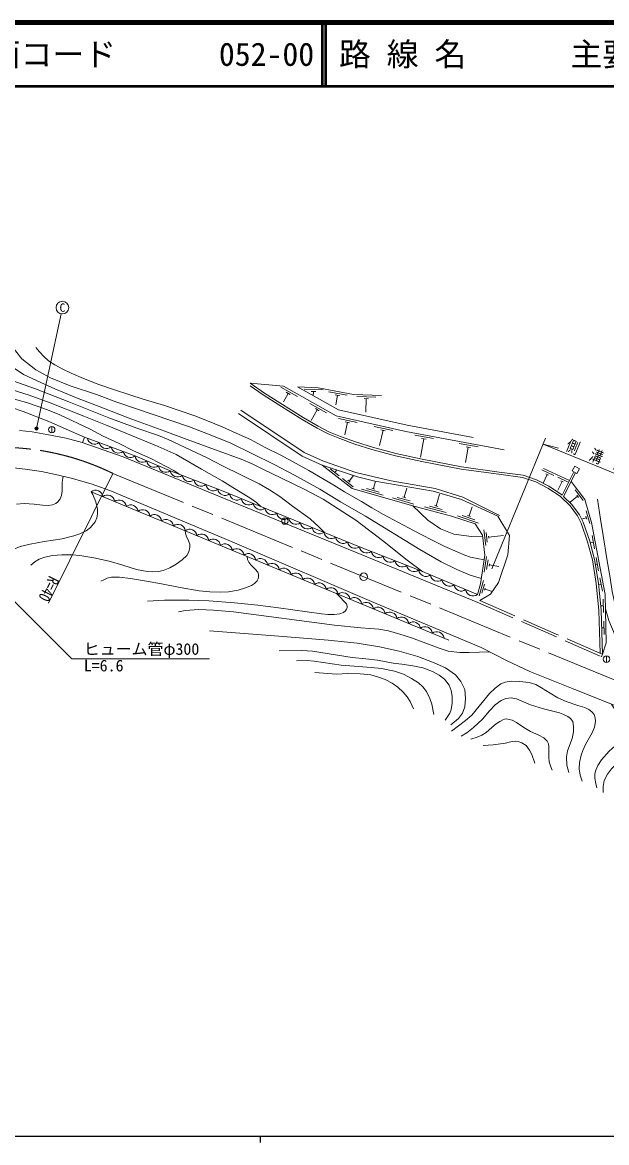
# Model space of a CAD drawing. Units: millimetres at full size, sheet at 1:1000; details may follow other scales. Extents: x 40000 to 680000, y 20000 to 380000.
# Drawn here: x 130668 to 222400, y 204000 to 380000 of the extents above; entities that cross this region are included whole.
import ezdxf
from ezdxf.enums import TextEntityAlignment as Align

# ---------------------------------------------------------------- set-up
doc = ezdxf.new("R2010")
doc.units = ezdxf.units.MM
doc.header["$LTSCALE"] = 1000
doc.linetypes.add('CHAIN', pattern=[18.5, 12, -1.5, 3.5, -1.5])
doc.linetypes.add('DASHED', pattern=[7.5, 6, -1.5])
for name, color, linetype, lineweight in [('M-BGD', 7, 'Continuous', 13), ('M-BMK', 2, 'CHAIN', 13), ('M-BMK-SRVR', 3, 'Continuous', 13), ('M-STR-HTXT', 7, 'Continuous', 13), ('M-STR-STRC', 7, 'Continuous', 13), ('M-TTL', 2, 'Continuous', 140), ('M-TTL-BAND', 7, 'Continuous', 25), ('M-TTL-LINE', 7, 'Continuous', 50)]:
    doc.layers.add(name, color=color, linetype=linetype, lineweight=lineweight)
doc.layers.add('M-TTL-TXT', color=7, linetype='Continuous')
doc.styles.add('ＭＳ ゴシック', font='')
doc.styles.get('ＭＳ ゴシック').set_extended_font_data('MS Gothic')

msp = doc.modelspace()

# ---------------------------------------------------------------- hatches: boundary and pattern name
at = {"layer": 'M-STR-HTXT'}
msp.add_hatch(color=256, dxfattribs=at).paths.add_polyline_path([(133094, 316320, -1), (132672, 316052, -1)])

# ---------------------------------------------------------------- linework, layer by layer
at = {"layer": 'M-BGD'}
for p, q in [((166425, 323335), (171643, 322821)), ((173852, 321239), (171235, 322706)), ((177886, 322251), (174889, 322381)), ((172397, 321711), (171663, 320403)), ((172702, 321540), (172091, 321882)), ((176724, 322001), (176025, 322031)), ((176374, 322016), (176345, 321332)), ((181674, 321437), (178723, 321981)), ((180488, 321350), (179800, 321477)), ((180144, 321414), (179872, 319939)), ((186170, 321131), (183172, 321242)), ((185010, 320874), (184310, 320900)), ((184660, 320887), (184581, 318768)), ((178429, 318673), (175813, 320140)), ((176974, 319145), (176017, 317438)), ((177280, 318974), (176669, 319316)), ((183240, 317129), (180313, 317787)), ((181710, 317165), (181275, 315226)), ((182052, 317088), (181369, 317242)), ((135284, 316521), (135284, 315521)), ((188833, 315872), (185906, 316530)), ((187304, 315908), (186765, 313512)), ((187645, 315831), (186962, 315985)), ((195234, 314600), (192285, 315152)), ((140411, 314859), (140102, 313961)), ((193705, 314581), (193168, 311710)), ((194049, 314517), (193361, 314646)), ((202216, 313295), (199267, 313846)), ((201030, 313211), (200342, 313340)), ((200686, 313275), (200229, 310829)), ((178997, 309842), (180415, 308734)), ((216565, 308004), (212502, 309913)), ((179706, 309288), (180017, 309686)), ((180948, 308316), (182603, 307023)), ((181767, 308057), (182154, 307755)), ((181960, 307906), (182661, 308803)), ((214138, 308813), (212237, 309706)), ((213060, 308988), (212422, 307631)), ((213281, 308884), (212838, 309092)), ((216349, 307774), (214720, 308539)), ((217273, 309382), (215403, 305742)), ((217534, 309234), (215630, 305528)), ((141449, 306271), (197648, 282960)), ((183938, 306654), (187305, 305698)), ((184693, 306752), (186713, 306178)), ((185550, 306820), (186021, 306687)), ((185785, 306754), (186115, 307916)), ((190615, 305382), (191025, 306825)), ((215407, 307885), (214769, 306528)), ((215597, 307796), (215217, 307974)), ((218727, 304897), (217455, 306568)), ((188768, 305283), (192135, 304327)), ((189523, 305380), (191543, 304806)), ((190380, 305449), (190851, 305315)), ((195659, 304016), (196153, 305874)), ((217853, 305550), (216659, 304642)), ((218001, 305355), (217704, 305745)), ((193814, 303885), (197197, 302986)), ((194568, 303995), (196597, 303456)), ((195423, 304079), (195896, 303953)), ((200816, 302466), (201296, 303887)), ((219793, 301248), (219206, 303264)), ((171884, 302150), (171884, 301150)), ((198966, 302458), (202281, 301337)), ((199725, 302518), (201714, 301845)), ((200584, 302544), (201048, 302387)), ((219212, 302172), (218469, 301956)), ((219280, 301937), (219143, 302408)), ((203119, 300299), (203416, 297816)), ((203476, 299838), (203654, 298349)), ((203842, 299303), (203884, 298955)), ((203863, 299129), (206207, 299409)), ((220511, 297307), (220128, 299372)), ((220320, 298340), (219826, 298248)), ((203568, 296089), (203195, 293617)), ((221152, 293857), (220768, 295922)), ((203790, 295550), (203567, 294067)), ((204001, 294937), (203949, 294591)), ((203975, 294764), (205458, 294540)), ((220960, 294890), (220651, 294833)), ((203092, 292315), (202368, 289922)), ((221746, 290653), (221363, 292717)), ((203234, 291750), (202800, 290314)), ((203355, 291113), (203254, 290778)), ((203304, 290945), (204473, 290592)), ((221555, 291685), (221162, 291612)), ((221928, 287291), (221871, 289390)), ((221899, 288340), (221488, 288329)), ((222022, 283819), (221965, 285918)), ((221993, 284869), (221637, 284859)), ((221626, 280343), (221755, 280723)), ((222385, 280444), (222385, 279444))]:
    msp.add_line(p, q, dxfattribs=at)
at = {"layer": 'M-BGD', "linetype": 'DASHED'}
for p, q in [((202163, 288851), (221626, 280343)), ((202471, 289153), (221755, 280723))]:
    msp.add_line(p, q, dxfattribs=at)
at = {"layer": 'M-BGD'}
for points in [[(128581, 329643), (130553, 327124), (132785, 325396), (135088, 324139), (138163, 322894), (142278, 321516), (145493, 320357), (156899, 316449), (160697, 315008), (163388, 313917), (170201, 310551), (173406, 308862), (177350, 306668), (180642, 304664), (184536, 302420), (193057, 297180), (196402, 295234), (198885, 294032), (200993, 293134), (202742, 292621)], [(203185, 295561), (202055, 295786), (201052, 295979), (200165, 296298), (198958, 296820), (196988, 297645), (194903, 298684), (192075, 300146), (187373, 302710), (185561, 303740), (183895, 304729), (181233, 306223), (179554, 307269), (175630, 309602), (173639, 310671), (171145, 312043), (168796, 313227), (166504, 314451), (164209, 315450), (162022, 316441), (159758, 317404), (157723, 318170), (155283, 319047), (152996, 319799), (149609, 320794), (147528, 321462), (144963, 322333), (142642, 323106), (140236, 324053), (138349, 324873), (137009, 325506), (135779, 326173), (134756, 326851), (134032, 327529), (133343, 328245), (132781, 328910)], [(129348, 325673), (130864, 324682), (132995, 323675), (135760, 322428), (139145, 320995), (143395, 319398), (147292, 317893), (153009, 315751), (156563, 314450), (160854, 312900), (165015, 311355), (166741, 310640), (168429, 309819), (171354, 308378), (175027, 306604), (177910, 305068), (180987, 303128), (183042, 301783), (187216, 298594), (191111, 295534), (193544, 293685)], [(127560, 324238), (132716, 322446), (137935, 320399), (144230, 317890), (148611, 316268), (152021, 315115), (153552, 314484), (159661, 311579), (162062, 310324), (167825, 307498), (169471, 306548), (171096, 305525), (173093, 303998), (175837, 301978), (177259, 300711), (178108, 299842)], [(90850, 293209), (91520, 295433), (92289, 298184), (93265, 301069), (94289, 303746), (95791, 306913), (97895, 310818), (99656, 313325), (101500, 315773), (103633, 317794), (106121, 319709), (108495, 321137), (110933, 321993), (113987, 322522), (115221, 322578), (116588, 322578), (118056, 322226), (121715, 321281), (128935, 319484), (130811, 318884), (134840, 317304), (138371, 315707), (140411, 314859)], [(128907, 322341), (131737, 321428), (135046, 320224), (140336, 318145), (143723, 316748), (146917, 315456), (152004, 313368), (154794, 312103), (158788, 309798), (162059, 307963), (163722, 306905), (166368, 305303), (167437, 304567), (168168, 303896)], [(215403, 305742), (215325, 305815), (213337, 307144), (211419, 308142), (209291, 308841), (205519, 309343), (199623, 310166), (193450, 311355), (189318, 312266), (185648, 313237), (182973, 314090), (180622, 314930), (178810, 315677), (177101, 316539), (174764, 317928), (171097, 320221), (168679, 321770), (166425, 323335)], [(221400, 280878), (221208, 287608), (220786, 291854), (220178, 295552), (219426, 298394), (218387, 301330), (217832, 302455), (216697, 304043), (215107, 305540), (213158, 306842), (211282, 307818), (209213, 308499), (205472, 308996), (199566, 309821), (193379, 311013), (189236, 311926), (185550, 312901), (182861, 313758), (180496, 314604), (178665, 315359), (176932, 316232), (174582, 317629), (170910, 319925), (168485, 321478), (166456, 322887)], [(171643, 322821), (179918, 318183), (190872, 315721), (206326, 312831)], [(173859, 322726), (180280, 319126), (191074, 316701), (201453, 314760)], [(173859, 322726), (177096, 322586), (182651, 321562), (187065, 321397)], [(155288, 308998), (154465, 309601), (150853, 311468), (148088, 312710), (145836, 313856), (143372, 315005), (141307, 316077), (136538, 318346), (134894, 319029), (133314, 319622), (131299, 320271), (128286, 321112)], [(177943, 311067), (174896, 312429), (164969, 319089)], [(205328, 302432), (199620, 305052), (195145, 306353), (186029, 307931), (183261, 308603), (177736, 310447), (174580, 311859), (164607, 318549)], [(130197, 315867), (132180, 315696), (134527, 315273), (137522, 314651), (140038, 313984), (146484, 311765), (163413, 304755), (182954, 296746), (202163, 288851)], [(202111, 290109), (193226, 293818), (183347, 297705), (161914, 306447), (153749, 309591), (148501, 311847), (140411, 314859)], [(128388, 310121), (131108, 309809), (133646, 309423), (135886, 308946), (138331, 308381), (141471, 307503), (144399, 306432), (163956, 298253), (186233, 288721), (202723, 281768), (206681, 279765), (210361, 278037), (217404, 275163), (233977, 268589)], [(202111, 290109), (202613, 291770), (203296, 296295), (202919, 299441), (201741, 301203), (198073, 302443), (191774, 304117), (182443, 306767), (177736, 310447)], [(177943, 311067), (183008, 309299), (188556, 307980), (195505, 306776), (199825, 305385), (205596, 302551)], [(129758, 304299), (130949, 304409), (132530, 304316), (133818, 304131), (134703, 304112), (135367, 304200), (135929, 304416), (136233, 304651), (136604, 305128), (136803, 305693), (136914, 306415), (136914, 307738), (137002, 308378), (137070, 308672)], [(129198, 297169), (130323, 297652), (131880, 298030), (134100, 298440), (136917, 298876), (138756, 299337), (139707, 299640), (140699, 300134), (141381, 300662), (142095, 301535), (142357, 302156), (142465, 302737), (142465, 303538), (142172, 304683), (141711, 305831), (141449, 306271)], [(221755, 280723), (222358, 282500), (222151, 290115), (220050, 301437), (219007, 305024), (216837, 307876)], [(221755, 280723), (221558, 287630), (221133, 291900), (220521, 295625), (219760, 298497), (218710, 301466), (218134, 302635), (216962, 304274), (215630, 305528)], [(234214, 275850), (233602, 276047), (232919, 276484), (231806, 277350), (231043, 278075), (229715, 279322), (228204, 280874), (227187, 282106), (226415, 283244), (225501, 284642), (224555, 286440), (223871, 287984), (223283, 290567), (222941, 292738), (222424, 295736), (221859, 299386), (221469, 301946), (220977, 305086)], [(191975, 304064), (194330, 301775), (196324, 300428), (198398, 299585), (201162, 299253), (202938, 299288)], [(202471, 289153), (204171, 290145), (205431, 292012), (206914, 296335), (207147, 299390), (205328, 302432)], [(132010, 294723), (132621, 295262), (133305, 295655), (134176, 295982), (135383, 296257), (136839, 296334), (138479, 296334), (139706, 296251), (141871, 295858), (144278, 295348), (146435, 294699), (148581, 294044), (150233, 293719), (151069, 293673), (152014, 293735), (152778, 293901), (153814, 294315), (154801, 294872), (155762, 295575), (156471, 296262), (156797, 296836), (156966, 297555), (156937, 298008), (156771, 298572), (156408, 299325), (156260, 299789), (156228, 300141)], [(142999, 292197), (143432, 292445), (143971, 292677), (144673, 292814), (145918, 292814), (147642, 292635), (150137, 292192), (152531, 291772), (155442, 291189), (158416, 290686), (160088, 290530), (161721, 290480), (163045, 290530), (164558, 290776), (165703, 291145), (166643, 291546), (167124, 291868), (167538, 292263), (167701, 292602), (167754, 292950), (167754, 293315), (167641, 293624), (167233, 294115), (166536, 294752), (166198, 295183), (166019, 295591), (165971, 296099)], [(150326, 289083), (152981, 289244), (156799, 289229), (159922, 289126), (163972, 288784), (167629, 288423), (170893, 288028), (177657, 287083), (178625, 286987), (179618, 286987), (180486, 287083), (181089, 287307), (181406, 287526), (181578, 287796), (181638, 288036), (181638, 288289), (181548, 288635), (181068, 289130), (180598, 289649), (179913, 290316)], [(155189, 287414), (156218, 287619), (158380, 287757), (160672, 287658), (163822, 287373), (179670, 285308), (183833, 284886), (186611, 284655), (188170, 284385), (189913, 283894), (191791, 283283), (193997, 282483), (196114, 281662), (197540, 281227), (199381, 281008), (200805, 281008), (204048, 281098)], [(222212, 287864), (222776, 286013), (223722, 283688), (224616, 282028), (226037, 280657), (227378, 279303), (228452, 277821), (229747, 276362)], [(160069, 284430), (170951, 283580), (178680, 282935), (183237, 282462), (186760, 281898), (189833, 281213), (192773, 280394), (195343, 279401), (197091, 278582), (198682, 277513), (199527, 276451), (200143, 275200), (200240, 273784), (200120, 272454), (199760, 271482), (199138, 270626), (197917, 269611)], [(171000, 281253), (174537, 281290), (176225, 281200), (182443, 280212), (184596, 280010), (186410, 279790), (188901, 279303), (190263, 279164), (191971, 278927), (193529, 278588), (195077, 277995), (196102, 277450), (196928, 276802), (197703, 275866), (198016, 275037), (198176, 274160), (198176, 273057), (198016, 272071), (197798, 271453), (197027, 270388)], [(195293, 271242), (194956, 272887), (194647, 273790), (194118, 274859), (193565, 275615), (192890, 276233), (191785, 276902), (190492, 277583), (189108, 278054), (187064, 278467), (185454, 278653), (183421, 278799), (180716, 279037), (176471, 279663), (175358, 279730), (173714, 279670)], [(176574, 277834), (179967, 277622), (181715, 277693), (183692, 277657), (185369, 277470), (186587, 277136), (187628, 276745), (188709, 276172), (189623, 275557), (190465, 274749), (191068, 274017), (191571, 273310), (192062, 272159)], [(198039, 268631), (199142, 269476), (200242, 270338), (201222, 271170), (204040, 274555), (204910, 275418), (205794, 276078), (206466, 276343), (207392, 276502), (208750, 276450), (210236, 276279), (211280, 275973), (212172, 275447), (213529, 274592), (214770, 273898), (216049, 273286), (217866, 272694), (218982, 272338), (219623, 272048), (220096, 271693), (220445, 271274), (220619, 270715), (220685, 270155), (220522, 269262), (220111, 268388), (219078, 266546), (218663, 265599), (218403, 264860), (218159, 263723), (218107, 262723), (218266, 261727), (218555, 260806)], [(199544, 267852), (200429, 268404), (201496, 269215), (202896, 270509), (203992, 271826), (204902, 272784), (205858, 273465), (206591, 273775), (207426, 273888), (208266, 273709), (210428, 272791), (212498, 272164), (215007, 271517), (215511, 271318), (216300, 270922), (216714, 270642), (217080, 270179), (217226, 269394), (217226, 268530), (216976, 267514), (216257, 265542), (216094, 264601), (216161, 263275), (216482, 262159)], [(220861, 259749), (220691, 260412), (220564, 261244), (220564, 261947), (220728, 262535), (221019, 263270), (221583, 264130), (222791, 265477), (224210, 266776), (225199, 267813), (225642, 268360), (225743, 268806), (225701, 269536), (225526, 270148), (225130, 270776), (224393, 271421), (223640, 272175), (223324, 272604), (223174, 272874)], [(213845, 262524), (213624, 263056), (213396, 263841), (213332, 264542), (213332, 266206), (213288, 266659), (213070, 267085), (212549, 267595), (211778, 268032), (210466, 268580), (209381, 269228), (208241, 269996), (207563, 270392), (207077, 270500), (206641, 270563), (206393, 270542), (206086, 270441), (205611, 270187), (205058, 269782), (204366, 269209), (203486, 268458), (202826, 267992), (202080, 267678), (201087, 267393)], [(203001, 266409), (204615, 266495), (206533, 266768), (207090, 266922), (207630, 267039), (208103, 267067), (208533, 267023), (209101, 266820), (209756, 266391), (210290, 265683), (210683, 264990), (211155, 263589)], [(221874, 259024), (221854, 259940), (222011, 260916), (222541, 261860), (223189, 262711), (223782, 263371), (224529, 263965), (225599, 264582), (226570, 264955), (228467, 265347), (231067, 265678), (232981, 265952), (234506, 266277), (235443, 266591), (236504, 267123), (236905, 267435)]]:
    msp.add_lwpolyline(points, dxfattribs=at)
msp.add_lwpolyline([(216979, 309549), (217718, 309130), (218137, 309869), (217398, 310288)], close=True, dxfattribs=at)
for centre in [(135284, 316021), (171884, 301650), (222385, 279944)]:
    msp.add_circle(centre, 500, dxfattribs=at)
for centre, start, end in [((142009, 314892), 190.06962, 309.09924), ((143883, 314194), 190.06962, 309.09924), ((145758, 313497), 190.06962, 309.09924), ((147632, 312799), 190.06962, 309.09924), ((149515, 312048), 187.42298, 306.46091), ((151355, 311261), 187.2181, 306.24772), ((153192, 310474), 187.37122, 306.40564), ((155026, 309730), 189.42674, 308.45636), ((156892, 309012), 189.42674, 308.45636), ((158758, 308293), 189.42674, 308.45636), ((142147, 305344), 7.95654, 126.98616), ((160625, 307574), 189.42674, 308.45636), ((162494, 306840), 188.63808, 307.67176), ((143994, 304578), 7.95654, 126.98616), ((145842, 303811), 7.95654, 126.98616), ((164351, 306089), 188.29647, 307.32609), ((166203, 305334), 188.29647, 307.32609), ((147689, 303045), 7.95654, 126.98616), ((149536, 302279), 7.95654, 126.98616), ((168055, 304578), 188.29647, 307.32609), ((169907, 303823), 188.29647, 307.32609), ((171759, 303068), 188.29647, 307.32609), ((151384, 301513), 7.95654, 126.98616), ((153231, 300746), 7.95654, 126.98616), ((155079, 299980), 7.95654, 126.98616), ((173611, 302312), 188.29647, 307.32609), ((175462, 301557), 188.29647, 307.32609), ((156926, 299214), 7.95654, 126.98616), ((158773, 298447), 7.95654, 126.98616), ((177314, 300802), 188.29647, 307.32609), ((179166, 300046), 188.29647, 307.32609), ((160621, 297681), 7.95654, 126.98616), ((162468, 296915), 7.95654, 126.98616), ((181018, 299291), 188.29647, 307.32609), ((182870, 298537), 188.38272, 307.41315), ((184721, 297797), 189.00476, 308.03438), ((164315, 296149), 7.95654, 126.98616), ((166163, 295382), 7.95654, 126.98616), ((168010, 294616), 7.95654, 126.98616), ((186582, 297065), 189.00476, 308.03438), ((188443, 296333), 189.00476, 308.03438), ((169858, 293850), 7.95654, 126.98616), ((171705, 293083), 7.95654, 126.98616), ((190304, 295600), 189.00476, 308.03438), ((192165, 294868), 189.00476, 308.03438), ((194029, 294116), 188.04539, 307.07815), ((173552, 292317), 7.95654, 126.98616), ((175400, 291551), 7.95654, 126.98616), ((195878, 293349), 187.82869, 306.85831), ((197724, 292578), 187.82869, 306.85831), ((177247, 290785), 7.95654, 126.98616), ((179095, 290018), 7.95654, 126.98616), ((180942, 289252), 7.95654, 126.98616), ((199570, 291808), 187.82869, 306.85831), ((201415, 291037), 187.82869, 306.85831), ((182789, 288486), 7.95654, 126.98616), ((184637, 287719), 7.95654, 126.98616), ((186484, 286953), 7.95654, 126.98616), ((188331, 286187), 7.95654, 126.98616), ((190179, 285420), 7.95654, 126.98616), ((192026, 284654), 7.95654, 126.98616), ((193874, 283888), 7.95654, 126.98616), ((195721, 283122), 7.95654, 126.98616)]:
    msp.add_arc(centre, 1160, start, end, dxfattribs=at)
at = {"layer": 'M-BMK'}
msp.add_line((144859, 309142), (238916, 270390), dxfattribs=at)
msp.add_arc((127235, 273234), 40000, 63.85828, 118.94839, dxfattribs=at)
at = {"layer": 'M-BMK-SRVR'}
msp.add_circle((184274, 292903), 600, dxfattribs=at)
at = {"layer": 'M-STR-HTXT'}
for p, q in [((132883, 316186), (136736, 334213)), ((204384, 294172), (212828, 314667)), ((212447, 313742), (231779, 305778)), ((212447, 313742), (214825, 313132)), ((134766, 288776), (144859, 309142))]:
    msp.add_line(p, q, dxfattribs=at)
msp.add_lwpolyline([(111744, 306708), (138408, 279982), (160058, 279982)], dxfattribs=at)
msp.add_circle((132883, 316186), 250, dxfattribs=at)
at = {"layer": 'M-STR-STRC'}
msp.add_circle((136946, 335191), 1000, dxfattribs=at)
at = {"layer": 'M-TTL'}
msp.add_line((680000, 380000), (40000, 380000), dxfattribs=at)
at = {"layer": 'M-TTL-BAND'}
for p, q in [((40000, 205000), (579000, 205000)), ((168000, 205000), (168000, 204000))]:
    msp.add_line(p, q, dxfattribs=at)
at = {"layer": 'M-TTL-LINE'}
for p, q in [((177750, 380000), (177750, 370000)), ((178250, 380000), (178250, 370000)), ((40000, 370000), (680000, 370000))]:
    msp.add_line(p, q, dxfattribs=at)

# ---------------------------------------------------------------- texts
at = {"layer": 'M-STR-HTXT', "style": 'ＭＳ ゴシック', "width": 0.8}
msp.add_text('側\u3000溝\u3000L=22.0', height=1833, rotation=337.608, dxfattribs=at).set_placement((222093, 309712), align=Align.BOTTOM_CENTER)
msp.add_text('R=40', height=1833, rotation=243.639, dxfattribs=at).set_placement((134766, 288776), align=Align.TOP_RIGHT)
at = {"layer": 'M-STR-HTXT', "style": 'ＭＳ ゴシック'}
for s, p in [('ヒューム管φ300', (140308, 280082)), ('L=6.6', (140308, 277482))]:
    msp.add_text(s, height=1833, dxfattribs=at).set_placement(p, align=Align.BOTTOM_LEFT)
at = {"layer": 'M-STR-STRC', "style": 'ＭＳ ゴシック'}
msp.add_text('C', height=1320, dxfattribs=at).set_placement((136946, 335191), align=Align.MIDDLE_CENTER)
at = {"layer": 'M-TTL-TXT', "style": 'ＭＳ ゴシック'}
for s, p in [('図面コード', (120380, 375000)), ('052-00', (161521, 375000)), ('路 線 名', (180380, 375000)), ('主要地方道\u3000徳山徳地線', (216734, 375000))]:
    msp.add_text(s, height=3666, dxfattribs=at).set_placement(p, align=Align.MIDDLE_LEFT)

doc.saveas('drawing.dxf')
